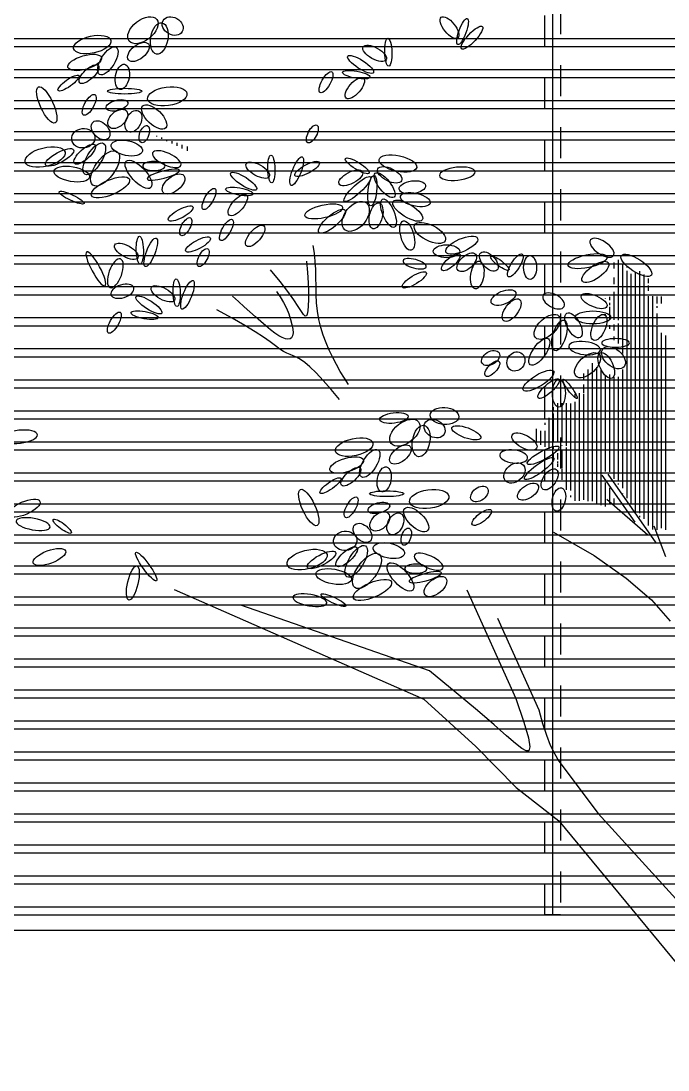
# Model space of a CAD drawing. Header units: millimetres. Extents: x 2056 to 4470, y 1400 to 3101.
# Drawn here: x 2090.601 to 2092.687, y 1443.377 to 1446.76 of the extents above; entities that cross this region are included whole.
import ezdxf

# ---------------------------------------------------------------- set-up
doc = ezdxf.new("R2010")
doc.units = ezdxf.units.MM
doc.linetypes.add('DOT', pattern=[0.25, 0, -0.25])
for name, color, linetype in [('A-253', 253, 'Continuous'), ('A-ANNO-GLAZ', 124, 'Continuous'), ('A-GLAZ', 5, 'Continuous'), ('A-LDSP-TREE', 74, 'Continuous'), ('A-PLAN-2', 4, 'Continuous')]:
    doc.layers.add(name, color=color, linetype=linetype)

# ---------------------------------------------------------------- blocks, each defined once
blk = doc.blocks.new('E4', base_point=(655.182746, 222.149869))
blk.add_circle((656.700527, 222.149869), 1.51778)
blk = doc.blocks.new('TROPI')
for p, q in [((-2.0799, 8.6579), (-2.0799, 8.6604)), ((-2.0564, 8.6469), (-2.0564, 8.6523)), ((-2.033, 8.6359), (-2.033, 8.6441)), ((-2.0096, 8.6249), (-2.0096, 8.636)), ((-1.9861, 8.6139), (-1.9861, 8.6279)), ((-1.9627, 8.6029), (-1.9627, 8.6198)), ((-1.9392, 8.5919), (-1.9392, 8.6118)), ((0.0265, 8.049), (0.0265, 8.0767)), ((0.0464, 7.8122), (0.0464, 8.0891)), ((0.0663, 7.7058), (0.0663, 8.071)), ((0.0861, 8.0538), (0.0861, 8.0617)), ((0.0861, 6.9911), (0.0861, 8.0391)), ((0.106, 8.0222), (0.106, 8.0251)), ((0.106, 6.9616), (0.106, 8.0222)), ((0.1259, 6.9468), (0.1259, 8.0297)), ((0.1458, 8.0291), (0.1458, 8.0365)), ((0.1458, 6.9217), (0.1458, 8.0285)), ((0.0265, 7.9776), (0.0265, 8.0083)), ((0.1657, 8.0204), (0.1657, 8.0212)), ((0.1657, 6.8967), (0.1657, 8.0204)), ((0.1855, 7.9814), (0.1855, 8.0035)), ((0.0265, 7.9273), (0.0265, 7.9427)), ((0.0265, 7.8128), (0.0265, 7.9268)), ((0.1855, 7.9465), (0.1855, 7.9709)), ((-0.0133, 7.9117), (-0.0133, 7.9127)), ((0.0066, 7.903), (0.0066, 7.9193)), ((0.0066, 7.8812), (0.0066, 7.8919)), ((0.1855, 6.8656), (0.1855, 7.9221)), ((0.2054, 7.8499), (0.2054, 7.9215)), ((0.2253, 7.8883), (0.2253, 7.9209)), ((0.2452, 7.8877), (0.2452, 7.9203)), ((-0.0133, 7.8352), (-0.0133, 7.8385)), ((0.0066, 7.8134), (0.0066, 7.8737)), ((0.2054, 6.8472), (0.2054, 7.8482)), ((0.2253, 7.8686), (0.2253, 7.8757)), ((0.2253, 7.7895), (0.2253, 7.8421)), ((0.0066, 7.7721), (0.0066, 7.789)), ((0.0265, 7.764), (0.0265, 7.792)), ((0.0464, 7.7086), (0.0464, 7.796)), ((0.2253, 6.8461), (0.2253, 7.7825)), ((0.0265, 7.7199), (0.0265, 7.7367)), ((0.2452, 6.8526), (0.2452, 7.7539)), ((0.2651, 7.7324), (0.2651, 7.7406)), ((0.2651, 6.8449), (0.2651, 7.7324)), ((0.0464, 7.7047), (0.0464, 7.7064)), ((0.0663, 7.6584), (0.0663, 7.7058)), ((-0.0729, 6.9771), (-0.0729, 7.6131)), ((-0.053, 6.9684), (-0.053, 7.5954)), ((-0.0331, 7.1088), (-0.0331, 7.5877)), ((-0.1127, 7.5354), (-0.1127, 7.5661)), ((-0.0928, 6.9777), (-0.0928, 7.5848)), ((-0.0133, 7.1138), (-0.0133, 7.5569)), ((0.0066, 7.1132), (0.0066, 7.561)), ((0.0265, 7.08), (0.0265, 7.5496)), ((0.0464, 7.0752), (0.0464, 7.5508)), ((0.0663, 7.0381), (0.0663, 7.5837)), ((-0.1127, 7.4748), (-0.1127, 7.5157)), ((-0.1524, 7.4541), (-0.1524, 7.4707)), ((-0.1325, 6.9789), (-0.1325, 7.4756)), ((-0.1127, 6.9839), (-0.1127, 7.4707)), ((-0.2518, 7.3918), (-0.2518, 7.4112)), ((-0.2319, 7.2506), (-0.2319, 7.4297)), ((-0.2121, 7.25), (-0.2121, 7.4291)), ((-0.1922, 7.2331), (-0.1922, 7.4285)), ((-0.1723, 7.0276), (-0.1723, 7.4279)), ((-0.1524, 6.9795), (-0.1524, 7.4355)), ((-0.2717, 7.3495), (-0.2717, 7.3609)), ((-0.2717, 7.3088), (-0.2717, 7.3495)), ((-0.2518, 7.2512), (-0.2518, 7.3815)), ((-0.3313, 7.278), (-0.3313, 7.3105)), ((-0.3115, 7.2448), (-0.3115, 7.3018)), ((-0.2916, 7.3294), (-0.2916, 7.338)), ((-0.2916, 7.2279), (-0.2916, 7.3012)), ((-0.2717, 7.2192), (-0.2717, 7.3088)), ((-0.3313, 7.2535), (-0.3313, 7.278)), ((-0.3115, 7.2367), (-0.3115, 7.2448)), ((-0.2518, 7.2186), (-0.2518, 7.2267)), ((-0.2121, 7.2337), (-0.2121, 7.2352)), ((-0.2121, 7.1314), (-0.2121, 7.2144)), ((-0.1922, 7.0703), (-0.1922, 7.225)), ((-0.2518, 7.1758), (-0.2518, 7.192)), ((-0.2319, 7.1692), (-0.2319, 7.1987)), ((-0.2319, 7.1529), (-0.2319, 7.161)), ((-0.2319, 7.1366), (-0.2319, 7.149)), ((-0.2319, 7.1105), (-0.2319, 7.1122)), ((-0.2121, 7.0759), (-0.2121, 7.1279)), ((-0.0331, 6.9678), (-0.0331, 7.1062)), ((-0.2319, 7.0877), (-0.2319, 7.09)), ((-0.1922, 7.0295), (-0.1922, 7.0703)), ((0.1241, 6.8817), (-0.0288, 7.097)), ((-0.0133, 6.9539), (-0.0133, 7.063)), ((0.2206, 6.786), (-0.0006, 7.1014)), ((0.0464, 7.055), (0.0464, 7.0596)), ((0.0066, 7.0236), (0.0066, 7.0399)), ((0.0066, 6.9666), (0.0066, 7.0236)), ((0.0663, 7.0122), (0.0663, 7.0137)), ((-0.1723, 6.9968), (-0.1723, 7.0045)), ((-0.0331, 6.9597), (-0.0331, 6.9678)), ((0.1814, 6.8214), (-0.0067, 6.9861)), ((0.0265, 6.9621), (0.0265, 6.9904)), ((0.0464, 6.9648), (0.0464, 6.9654)), ((0.1259, 6.9305), (0.1259, 6.9468)), ((0.1458, 6.904), (0.1458, 6.9109)), ((-0.2527, 6.8349), (-0.0657, 6.728)), ((0.2649, 6.7207), (0.2106, 6.8621)), ((-0.0657, 6.728), (0.0828, 6.6237)), ((0.0828, 6.6237), (0.1982, 6.5225)), ((-0.6516, 6.5695), (-0.4265, 6.0694)), ((-0.8238, 6.1966), (-1.6927, 6.4984)), ((0.1982, 6.5225), (0.2856, 6.4249)), ((-0.5108, 6.4383), (-0.3207, 6.0161)), ((-0.7003, 6.0955), (-0.8238, 6.1966)), ((-0.6022, 6.0127), (-0.7003, 6.0955)), ((-0.4265, 6.0694), (-0.3891, 5.9602)), ((-0.5263, 5.9468), (-0.6022, 6.0127)), ((-0.3207, 6.0161), (-0.3025, 5.9531)), ((-0.4692, 5.8967), (-0.5263, 5.9468)), ((-0.3891, 5.9602), (-0.3683, 5.888)), ((-0.4277, 5.861), (-0.4692, 5.8967)), ((-0.3987, 5.8383), (-0.4277, 5.861)), ((-0.3683, 5.888), (-0.3614, 5.8463)), ((-0.3788, 5.8274), (-0.3987, 5.8383)), ((-0.3658, 5.8283), (-0.3788, 5.8274)), ((-0.3614, 5.8463), (-0.3658, 5.8283))]:
    blk.add_line(p, q)
for points in [[(-1.1965, 7.5145), (-1.2159, 7.5447), (-1.2345, 7.5754), (-1.2524, 7.6069), (-1.2695, 7.6394), (-1.2855, 7.6729), (-1.3001, 7.7072), (-1.313, 7.7424), (-1.3241, 7.7785), (-1.3331, 7.8153), (-1.3395, 7.8529), (-1.3435, 7.8911), (-1.3455, 7.9298), (-1.3464, 7.9686), (-1.3469, 8.0074), (-1.3478, 8.0457), (-1.3498, 8.0834), (-1.3537, 8.1202), (-1.3603, 8.1558)], [(-1.391, 8.0838), (-1.3863, 8.0311), (-1.3832, 7.9838), (-1.3815, 7.9423), (-1.3811, 7.9067), (-1.3819, 7.8775), (-1.3839, 7.8549), (-1.387, 7.8393), (-1.391, 7.831), (-1.3962, 7.8303), (-1.4034, 7.8372), (-1.4139, 7.8518), (-1.4288, 7.8743), (-1.4493, 7.9046), (-1.4765, 7.943), (-1.5116, 7.9894), (-1.5557, 8.0439)], [(-1.528, 7.9432), (-1.5112, 7.919), (-1.4963, 7.8932), (-1.4832, 7.8667), (-1.4723, 7.8404), (-1.4636, 7.815), (-1.4573, 7.7914), (-1.4535, 7.7704), (-1.4525, 7.7529), (-1.4543, 7.7394), (-1.4589, 7.7302), (-1.4661, 7.7248), (-1.4757, 7.7233), (-1.4877, 7.7255), (-1.5019, 7.7311), (-1.5181, 7.74), (-1.5363, 7.7522), (-1.5563, 7.7672), (-1.5779, 7.7849), (-1.601, 7.8048), (-1.6253, 7.8264), (-1.6507, 7.8494), (-1.6771, 7.8734), (-1.7041, 7.8979), (-1.7317, 7.9225)], [(-1.2384, 7.4458), (-1.2767, 7.4918), (-1.3134, 7.5337), (-1.3465, 7.569), (-1.3747, 7.5963), (-1.3985, 7.6163), (-1.4187, 7.6305), (-1.4361, 7.6404), (-1.4516, 7.6477), (-1.4662, 7.6536), (-1.4805, 7.6598), (-1.4957, 7.6678), (-1.5125, 7.6787), (-1.5324, 7.6931), (-1.557, 7.711), (-1.5878, 7.7326), (-1.6263, 7.7581), (-1.674, 7.7876), (-1.7325, 7.8212), (-1.8034, 7.8592)], [(-1.9994, 6.5705), (-0.8493, 6.0658), (-0.6101, 5.8475), (-0.4246, 5.6593), (-0.2286, 5.5052), (0.5684, 4.5404)], [(-0.3025, 5.9531), (-0.2854, 5.8999), (-0.2675, 5.8543), (-0.2485, 5.8147), (-0.2285, 5.78), (-0.0473, 5.5396), (0.5612, 4.8711)]]:
    blk.add_lwpolyline(points)
at = {"zscale": 0.01988043750000001}
for p, xscale, yscale, rotation in [((-2.0803, 9.1972), 0.05310647353068751, 0.0313247306295, 218.1837589999981), ((-2.0562, 9.1815), 0.04827862856643751, 0.02610394881806251, 260.163373999998), ((-2.0513, 9.192), 0.03379503403237501, 0.02610394881806251, 330.026235999998), ((-0.6932, 9.1117), 0.04023218053181252, 0.01740261929175001, 128.8906472191145), ((-0.6936, 9.0808), 0.04224378260025002, 0.01087664699756251, 69.8299142191145), ((-2.2911, 9.0997), 0.05793433837537502, 0.0261039488180625, 192.2038209999981), ((-0.6764, 9.0617), 0.04626700661756251, 0.01305196446881251, 46.96895821911455), ((-2.1189, 9.0841), 0.03862289887706252, 0.02088314712618751, 219.0434519999981), ((-1.0228, 9.0106), 0.04023218053181252, 0.01740261929175001, 150.6767441378817), ((-1.0117, 8.9818), 0.04224378260025002, 0.01087664699756251, 91.61601113788166), ((-2.3346, 9.0214), 0.0531064735306875, 0.02088314712618751, 196.4320429999981), ((-2.267, 9.0684), 0.04827862856643751, 0.02088314712618751, 238.346497999998), ((-1.0819, 8.9515), 0.04626700661756251, 0.01305196446881251, 147.2117459187653), ((-2.3491, 8.9849), 0.03862289887706251, 0.01566236531475, 222.827540999998), ((-2.2284, 8.9901), 0.03862289887706251, 0.02088314712618751, 259.5216839999981), ((-2.4392, 8.9379), 0.03862289887706252, 0.0104415835033125, 215.7887719999981), ((-1.2737, 8.9557), 0.03620895651450001, 0.0130519644688125, 240.976609999998), ((-1.1281, 8.9261), 0.04023218053181252, 0.01740261929175001, 229.1334349187653), ((-1.0976, 8.9312), 0.04224378260025002, 0.0108766469975625, 170.0727019187653), ((-2.6251, 8.8861), 0.06034828073793751, 0.01957795664343752, 294.814358999998), ((-2.1222, 8.8296), 0.06034828073793752, 0.02827926628931251, 8.028634999998038), ((-2.3652, 8.8504), 0.035404315687125, 0.01392211133775, 240.976609999998), ((-2.1483, 8.8665), 0.0523018327033125, 0.008701309645875002, 179.999999999998), ((-2.2204, 8.7756), 0.03540431568712501, 0.02262342098362501, 223.1433109999981), ((-2.2139, 8.8139), 0.033795034032375, 0.01566236531475, 194.438522999998), ((-2.1447, 8.7982), 0.04827862856643751, 0.02262342098362501, 316.213825999998), ((-2.304, 8.6486), 0.03379503403237501, 0.02262342098362501, 132.7607359999981), ((-2.164, 8.7756), 0.03540431568712502, 0.02262342098362501, 243.9151459999981), ((-2.3652, 8.6555), 0.03540431568712501, 0.02958447665250001, 186.3288949999981), ((-2.1238, 8.7077), 0.0273578875329375, 0.01392211133775, 250.5935989999981), ((-1.342, 8.71), 0.03017413042875001, 0.01305196446881251, 242.1470529999981), ((-2.2896, 8.619), 0.04827862856643751, 0.02262342098362501, 348.4841919999981), ((-2.5024, 8.5859), 0.06235988280637502, 0.02827926628931251, 194.0120239999981), ((-2.4634, 8.5964), 0.04827862856643753, 0.01566236531475, 208.399807999998), ((-2.3652, 8.619), 0.04184146218656251, 0.01566236531475, 222.459137999998), ((-2.325, 8.626), 0.05471577506587501, 0.02262342098362501, 238.8413139999981), ((-2.2622, 8.5877), 0.06276220322006253, 0.02958447665250001, 233.8684489999981), ((-1.9685, 8.5239), -0.04731305559750001, 0.01827276616068751, 335.7447179999998), ((-2.2204, 8.5442), 0.05471577506587501, 0.02262342098362501, 312.760735999998), ((-1.5616, 8.4726), 0.04023218053181252, 0.01740261929175001, 150.6767441378817), ((-1.5505, 8.4438), 0.04224378260025002, 0.01087664699756251, 91.61601113788166), ((-1.4609, 8.4325), 0.04626700661756251, 0.0130519644688125, 68.75505513788173), ((-1.3305, 8.5387), 0.04224378260025002, 0.01305196446881251, 208.399807999998), ((-1.1019, 8.4887), 0.04224378260025002, 0.01087664699756251, 148.2866049999981), ((-1.0557, 8.5518), 0.05833665878906252, 0.02392861146637501, 347.7961789999981), ((-2.5535, 8.4989), 0.054715775065875, 0.02262342098362501, 350.140791999998), ((-2.1447, 8.5215), -0.03379503403237501, 0.01392211133775, 179.999999999998), ((-1.9753, 8.5019), -0.05069255104856252, 0.0109636636725, 15.12809499999808), ((-1.6207, 8.4135), 0.04626700661756251, 0.01305196446881251, 147.2117459187653), ((-1.1321, 8.4952), 0.04023218053181251, 0.01740261929175, 207.3473379999981), ((-1.0617, 8.5083), 0.04023218053181252, 0.01957795664343752, 333.4761320000096), ((-0.6138, 8.4954), -0.05431345465218752, 0.01957795664343751, 6.309894999998103), ((-2.2059, 8.4606), 0.06276220322006253, 0.02262342098362501, 203.1479289999974), ((-1.955, 8.4776), 0.04055404481493752, 0.02192730746456251, 219.0434519999981), ((-1.0959, 8.4713), 0.05431345465218752, 0.0130519644688125, 222.827540999998), ((-1.0798, 8.4778), 0.04626700661756251, 0.01305196446881251, 264.1335219999981), ((-1.0738, 8.4887), 0.04626700661756251, 0.01740261929175, 308.1683149999981), ((-0.9631, 8.4147), 0.04023218053181251, 0.01957795664343751, 8.204645999998085), ((-2.4151, 8.3492), 0.0418414621865625, 0.008701309645875, 154.8921570000015), ((-1.8125, 8.4177), 0.03620895651450001, 0.0130519644688125, 240.976609999998), ((-1.6364, 8.3932), 0.04224378260025002, 0.0108766469975625, 170.0727019187653), ((-0.9571, 8.3821), 0.0462670066175625, 0.01957795664343751, 347.246730999998), ((-1.6669, 8.388), 0.04023218053181252, 0.01740261929175001, 229.1334349187653), ((-1.2247, 8.3321), 0.05833665878906251, 0.01957795664343751, 192.6113949999981), ((-1.114, 8.3516), 0.0523018327033125, 0.03262992111225001, 231.1965409999981), ((-1.0396, 8.369), 0.04626700661756251, 0.01740261929175, 292.593763999998), ((-0.9913, 8.3582), 0.05230183270331251, 0.01957795664343751, 327.875192999998), ((-1.9136, 8.3331), 0.04224378260025002, 0.01305196446881251, 208.399807999998), ((-1.2126, 8.319), 0.05230183270331251, 0.01740261929175, 220.618106999998), ((-1.0557, 8.3516), 0.04023218053181252, 0.01957795664343751, 256.4373239999981), ((-1.9252, 8.2828), 0.03017413042875001, 0.01305196446881251, 242.1470529999981), ((-1.7324, 8.2753), 0.03620895651450001, 0.0130519644688125, 240.976609999998), ((-0.945, 8.269), 0.04626700661756251, 0.01957795664343751, 285.505153999998), ((-0.8927, 8.2494), 0.0523018327033125, 0.02392861146637501, 333.028995999998), ((-1.5867, 8.2456), 0.04023218053181252, 0.01740261929175001, 229.1334349187653), ((-0.7479, 8.1254), 0.0523018327033125, 0.01957795664343751, 23.39113399999732), ((-2.1673, 8.0988), 0.04023218053181252, 0.01740261929175001, 150.6767441378817), ((-2.1562, 8.07), 0.04224378260025002, 0.01087664699756251, 91.61601113788166), ((-2.1331, 8.0587), 0.04626700661756251, 0.0130519644688125, 68.75505513788173), ((-1.8335, 8.1907), 0.04224378260025002, 0.01305196446881251, 208.399807999998), ((0.0239, 8.1091), -0.04224378260025001, 0.01957795664343751, 325.9465339999981), ((-2.3185, 7.97), -0.05833665878906251, 0.0130519644688125, 298.3434654556696), ((-1.845, 8.1404), 0.03017413042875001, 0.01305196446881251, 242.1470529999981), ((-0.6842, 8.1287), 0.04023218053181252, 0.01957795664343751, 179.999999999998), ((-0.6842, 8.1156), 0.03620895651450002, 0.01305196446881251, 222.0237879999981), ((-0.6118, 8.1156), 0.03620895651450001, 0.01957795664343751, 222.827540999998), ((-0.5877, 8.1221), 0.03620895651450002, 0.01957795664343752, 312.760735999998), ((-0.3966, 8.1156), 0.04023218053181252, 0.0130519644688125, 238.346497999998), ((-0.0063, 8.1026), 0.06034828073793751, 0.01957795664343751, 192.2038209999981), ((0.0601, 8.1091), 0.05431345465218752, 0.01957795664343751, 327.0231869999981), ((-2.2949, 7.9616), -0.04626700661756253, 0.01957795664343752, 250.0359484556697), ((-0.8391, 8.0569), -0.03620895651450002, 0.01305196446881251, 344.8719049999981), ((-0.5937, 8.083), 0.04224378260025001, 0.01957795664343751, 261.2383429999981), ((-0.4582, 8.0427), 0.03419735444606251, 0.008701309645875002, 143.1795369999981), ((-0.3604, 8.1091), 0.03620895651450002, 0.01957795664343751, 270), ((-0.0003, 8.0765), 0.04827862856643751, 0.01957795664343751, 215.7887719999981), ((-0.8391, 8.0308), 0.04224378260025003, 0.01305196446881251, 211.7133949999981), ((-2.2914, 7.9286), -0.03620895651450001, 0.01957795664343751, 197.0074304556697), ((-1.9981, 7.903), 0.04023218053181252, 0.01740261929175001, 150.6767441378817), ((-1.9869, 7.8742), 0.04224378260025002, 0.01087664699756251, 91.61601113788166), ((-1.9639, 7.8628), 0.04626700661756251, 0.0130519644688125, 68.75505513788173), ((-2.0572, 7.8439), 0.04626700661756251, 0.01305196446881251, 147.2117459187653), ((-0.4267, 7.9394), 0.04023218053181252, 0.01957795664343752, 202.9357269999975), ((-0.2035, 7.8741), -0.03620895651450001, 0.01957795664343751, 331.6001919999981), ((-0.0063, 7.8741), 0.04224378260025002, 0.01740261929175, 156.6088659999988), ((-0.4086, 7.9068), 0.04023218053181251, 0.01957795664343751, 233.181566999998), ((-2.249, 7.848), 0.03620895651450001, 0.0130519644688125, 240.976609999998), ((-2.0729, 7.8235), 0.04224378260025002, 0.0108766469975625, 170.0727019187653), ((-0.2276, 7.8306), 0.04827862856643751, 0.02610394881806251, 222.827540999998), ((-0.1914, 7.8437), 0.04224378260025003, 0.01957795664343752, 299.0233899999981), ((0.0118, 7.8241), 0.05431345465218752, 0.01957795664343751, 179.999999999998), ((-0.0184, 7.8372), 0.04224378260025001, 0.01957795664343751, 247.2012569999981), ((-0.2035, 7.8111), 0.04827862856643752, 0.01957795664343751, 252.868293999998), ((-0.2759, 7.7262), 0.04827862856643752, 0.01957795664343752, 235.256620999998), ((-0.5032, 7.661), 0.03017413042875002, 0.01957795664343752, 211.713394999998), ((-0.0365, 7.674), -0.04827862856643751, 0.01957795664343751, 353.1485199999981), ((-0.0244, 7.6805), 0.04224378260025001, 0.0261039488180625, 319.1365939999981), ((-0.0305, 7.7066), -0.04224378260025002, 0.01305196446881251, 179.999999999998), ((-0.4026, 7.661), 0.03017413042875001, 0.02610394881806251, 239.9737509999981), ((-0.0425, 7.6544), 0.04827862856643751, 0.0261039488180625, 223.4169609999981), ((-0.0365, 7.661), 0.04224378260025002, 0.01957795664343752, 294.814358999998), ((-0.5032, 7.6218), 0.03017413042875, 0.0130519644688125, 227.2392639999981), ((-0.2517, 7.5761), 0.05431345465218752, 0.01740261929175, 211.499389999998), ((-0.2276, 7.5391), 0.04224378260025002, 0.01305196446881251, 222.0237879999981), ((-0.2276, 7.5391), 0.04224378260025002, 0.01957795664343751, 270), ((-0.2095, 7.5391), 0.03620895651450002, 0.006525992174625004, 306.493681999998), ((-0.8206, 7.374), 0.04345076372175003, 0.02610394881806252, 356.6844769999981), ((-0.922, 7.3688), 0.04345076372175002, 0.01566236531475, 186.851479999998), ((-0.8737, 7.3427), 0.05310647353068751, 0.0313247306295, 218.1837589999981), ((-0.8448, 7.3375), 0.03379503403237501, 0.02610394881806251, 330.026235999998), ((-2.6297, 7.2837), -0.05431345465218752, 0.01957795664343751, 6.309894999998103), ((-0.8496, 7.3271), 0.04827862856643751, 0.02610394881806251, 260.163373999998), ((-0.7208, 7.3166), 0.04666932703125001, 0.01566236531475, 340.177670999998), ((-0.3302, 7.2215), 0.04224378260025001, 0.01957795664343751, 151.6001919999981), ((-1.0845, 7.2453), 0.05793433837537502, 0.0261039488180625, 192.2038209999981), ((-0.9123, 7.2296), 0.03862289887706252, 0.02088314712618751, 219.0434519999981), ((-1.0604, 7.2139), 0.04827862856643751, 0.02088314712618751, 238.346497999998), ((-0.3724, 7.1759), -0.04224378260025002, 0.01957795664343751, 353.1485199999981), ((-0.2276, 7.2281), 0.05431345465218754, 0.01305196446881251, 208.399807999998), ((-1.128, 7.167), 0.0531064735306875, 0.02088314712618751, 196.4320429999981), ((-0.3905, 7.1432), 0.03620895651450001, 0.02610394881806251, 220.241341999998), ((-0.2517, 7.1759), 0.05431345465218753, 0.01305196446881251, 215.7887719999981), ((-1.1425, 7.1304), 0.03862289887706251, 0.01566236531475, 222.827540999998), ((-1.0218, 7.1356), 0.03862289887706251, 0.02088314712618751, 259.5216839999981), ((-0.2397, 7.1237), 0.03620895651450002, 0.01957795664343752, 236.554153999998), ((-1.2326, 7.0834), 0.03862289887706252, 0.0104415835033125, 215.7887719999981), ((-0.5575, 7.0388), 0.03017413042875001, 0.01957795664343752, 217.6831979999981), ((-0.3242, 7.0519), 0.03620895651450002, 0.01957795664343751, 214.0534659999981), ((-1.4185, 7.0317), 0.06034828073793751, 0.01957795664343752, 294.814358999998), ((-0.9418, 7.0121), 0.0523018327033125, 0.008701309645875002, 179.999999999998), ((-0.9156, 6.9751), 0.06034828073793752, 0.02827926628931251, 8.028634999998038), ((-0.2155, 7.0388), 0.03620895651450002, 0.01957795664343752, 256.9827939999981), ((-2.7638, 6.9138), 0.0523018327033125, 0.01957795664343751, 23.39113399999732), ((-1.1586, 6.996), 0.035404315687125, 0.01392211133775, 240.976609999998), ((-1.0073, 6.9594), 0.033795034032375, 0.01566236531475, 194.438522999998), ((-0.9381, 6.9438), 0.04827862856643751, 0.02262342098362501, 316.213825999998), ((-2.7277, 6.8863), -0.05230183270331248, 0.01740261929175, 169.7831949999981), ((-1.0138, 6.9212), 0.03540431568712501, 0.02262342098362501, 223.1433109999981), ((-0.9574, 6.9212), 0.03540431568712502, 0.02262342098362501, 243.9151459999981), ((-0.5394, 6.9366), 0.03620895651450002, 0.01305196446881251, 217.6831979999981), ((-2.4742, 6.8311), 0.03419735444606251, 0.008701309645875002, 143.1795369999981), ((-1.0975, 6.7941), 0.03379503403237501, 0.02262342098362501, 132.7607359999981), ((-1.1586, 6.8011), 0.03540431568712501, 0.02958447665250001, 186.3288949999981), ((-0.9172, 6.8533), 0.0273578875329375, 0.01392211133775, 250.5935989999981), ((-2.5003, 6.7484), 0.05230183270331252, 0.01957795664343752, 200.522199999998), ((-1.2958, 6.7315), 0.06235988280637502, 0.02827926628931251, 194.0120239999981), ((-1.1586, 6.7645), 0.04184146218656251, 0.01566236531475, 222.459137999998), ((-1.1184, 6.7715), 0.05471577506587501, 0.02262342098362501, 238.8413139999981), ((-1.083, 6.7645), 0.04827862856643751, 0.02262342098362501, 348.4841919999981), ((-2.1765, 6.7419), 0.05310647353068752, 0.0104415835033125, 306.001400999998), ((-1.2568, 6.7419), 0.04827862856643753, 0.01566236531475, 208.399807999998), ((-1.0556, 6.7332), 0.06276220322006253, 0.02958447665250001, 233.8684489999981), ((-0.7619, 6.6694), -0.04731305559750001, 0.01827276616068751, 335.7447179999998), ((-2.1716, 6.6792), 0.05310647353068752, 0.01566236531475, 256.6240659999981), ((-1.3469, 6.6445), 0.054715775065875, 0.02262342098362501, 350.140791999998), ((-1.0138, 6.6897), 0.05471577506587501, 0.02262342098362501, 312.760735999998), ((-0.9381, 6.6671), -0.03379503403237501, 0.01392211133775, 179.999999999998), ((-0.9993, 6.6062), 0.06276220322006253, 0.02262342098362501, 203.1479289999974), ((-0.7687, 6.6475), -0.05069255104856252, 0.0109636636725, 15.12809499999808), ((-0.7484, 6.6231), 0.04055404481493752, 0.02192730746456251, 219.0434519999981), ((-1.4527, 6.5357), -0.05230183270331248, 0.01740261929175, 169.7831949999981), ((-1.2085, 6.4948), 0.0418414621865625, 0.008701309645875, 154.8921570000015)]:
    blk.add_blockref('E4', p, dxfattribs=dict(at, xscale=xscale, yscale=yscale, rotation=rotation))
blk = doc.blocks.new('persiana prpal')
at = {"layer": 'A-253'}
for points in [[(-14.6953, -3.6), (-14.6953, -3.625), (0, -3.625), (0, -3.6)], [(-14.6953, -3.7), (-14.6953, -3.725), (0, -3.725), (0, -3.7)], [(-14.6953, -3.8), (-14.6953, -3.825), (0, -3.825), (0, -3.8)], [(-14.6953, -3.9), (-14.6953, -3.925), (0, -3.925), (0, -3.9)], [(-14.6953, -4), (-14.6953, -4.025), (0, -4.025), (0, -4)], [(-14.6953, -4.1), (-14.6953, -4.125), (0, -4.125), (0, -4.1)], [(-14.6953, -4.2), (-14.6953, -4.225), (0, -4.225), (0, -4.2)], [(-14.6953, -4.3), (-14.6953, -4.325), (0, -4.325), (0, -4.3)], [(-14.6954, -4.4), (-14.6954, -4.425), (0, -4.425), (0, -4.4)], [(-14.6953, -4.5), (-14.6953, -4.525), (0, -4.525), (0, -4.5)], [(-14.6953, -4.6), (-14.6953, -4.625), (0, -4.625), (0, -4.6)], [(-14.6953, -4.7), (-14.6953, -4.725), (0, -4.725), (0, -4.7)], [(-14.6953, -4.8), (-14.6953, -4.825), (0, -4.825), (0, -4.8)], [(-14.6953, -4.9), (-14.6953, -4.925), (0, -4.925), (0, -4.9)], [(-14.6953, -5), (-14.6953, -5.025), (0, -5.025), (0, -5)], [(-14.6953, -5.1), (-14.6953, -5.125), (0, -5.125), (0, -5.1)], [(-14.6953, -5.2), (-14.6953, -5.225), (0, -5.225), (0, -5.2)], [(-14.6953, -5.3), (-14.6953, -5.325), (0, -5.325), (0, -5.3)], [(-14.6953, -5.4), (-14.6953, -5.425), (0, -5.425), (0, -5.4)], [(-14.6953, -5.5), (-14.6953, -5.525), (0, -5.525), (0, -5.5)], [(-14.6953, -5.6), (-14.6953, -5.625), (0, -5.625), (0, -5.6)], [(-14.6953, -5.7), (-14.6953, -5.725), (0, -5.725), (0, -5.7)], [(-14.6953, -5.8), (-14.6953, -5.825), (0, -5.825), (0, -5.8)], [(-14.6953, -5.9), (-14.6953, -5.925), (0, -5.925), (0, -5.9)], [(-14.6953, -6), (-14.6953, -6.025), (0, -6.025), (0, -6)], [(-14.6953, -6.1), (-14.6953, -6.125), (0, -6.125), (0, -6.1)], [(-14.6953, -6.2), (-14.6953, -6.225), (0, -6.225), (0, -6.2)], [(-14.6953, -6.3), (-14.6953, -6.325), (0, -6.325), (0, -6.3)], [(-14.6953, -6.4), (-14.6953, -6.425), (0, -6.425), (0, -6.4)]]:
    blk.add_lwpolyline(points, close=True, dxfattribs=at)

msp = doc.modelspace()

# ---------------------------------------------------------------- linework, layer by layer
at = {"layer": 'A-ANNO-GLAZ', "linetype": 'DOT', "ltscale": 0.1, "elevation": 0.2289}
msp.add_lwpolyline([(2092.3401, 1443.8772), (2092.2901, 1443.8772), (2092.2901, 1446.8172), (2092.3401, 1446.8172)], close=True, dxfattribs=at)
at = {"layer": 'A-GLAZ'}
msp.add_lwpolyline([(2092.3151, 1446.8172), (2092.3151, 1443.8772)], dxfattribs=at)
msp.add_lwpolyline([(2087.2951, 1443.8272), (2087.2951, 1443.8272), (2087.2951, 1443.8772), (2101.9904, 1443.8772), (2101.9905, 1443.8269)], close=True, dxfattribs=at)
at = {"layer": 'A-PLAN-2'}
msp.add_lwpolyline([(2101.9905, 1443.8272), (2089.2951, 1443.8272), (2089.2951, 1440.3272), (2102.4904, 1440.3272), (2102.4904, 1440.8272), (2089.7951, 1440.8272), (2089.7951, 1443.2672), (2102.9904, 1443.2672), (2102.9904, 1451.5423), (2082.5077, 1451.5423), (2082.5077, 1448.1993), (2083.271, 1448.1993), (2083.271, 1450.2672), (2101.9904, 1450.2672), (2101.9905, 1443.8272)], dxfattribs=at)

# ---------------------------------------------------------------- block references
msp.add_blockref('persiana prpal', (2101.9904, 1450.3023))
at = {"layer": 'A-LDSP-TREE', "ltscale": 35, "xscale": 0.6999999999534339, "yscale": 0.6999999999534339, "zscale": 0.7}
msp.add_blockref('TROPI', (2092.4948, 1440.3272), dxfattribs=at)

doc.saveas('drawing.dxf')
